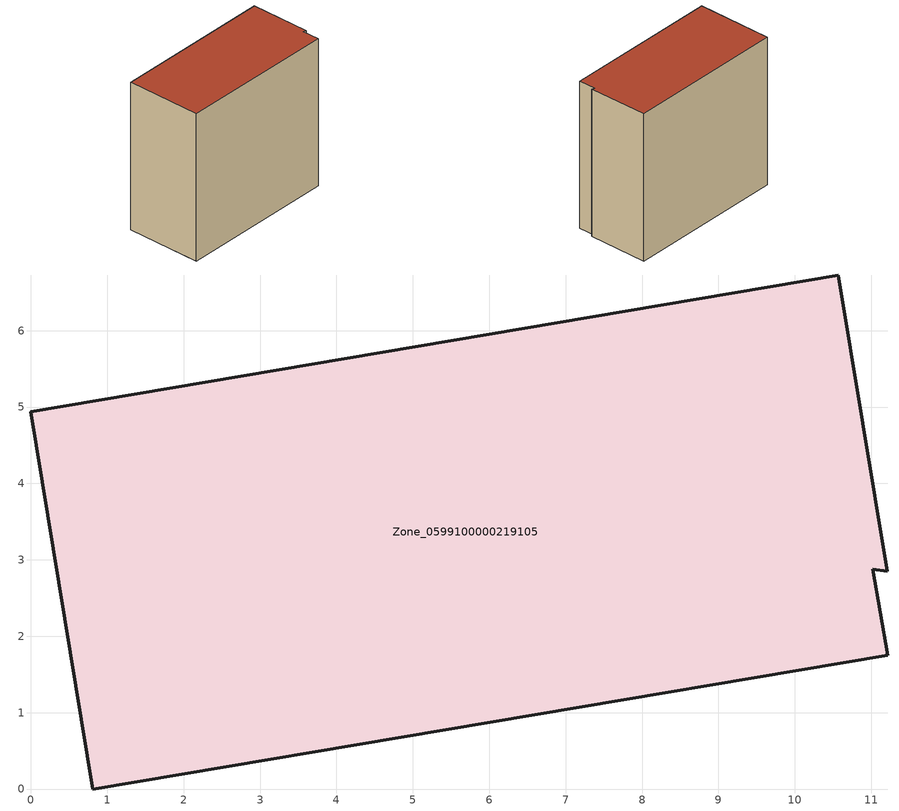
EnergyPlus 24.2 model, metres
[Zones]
Zone_0599100000219105
 floor ground (C_G): 11.21,2.85 11.02,2.88 11.21,1.75 0.81,0 0,4.94 10.57,6.73 z0
 wall outside (C_F): 0.81,0 11.21,1.75 11.02,2.88 11.21,2.85 10.57,6.73 0,4.94 0.81,0 z0:9.95
 roof outside (C_R): 11.02,2.88 11.21,2.85 10.57,6.73 0,4.94 0.81,0 11.21,1.75 z9.95
[BUILDING]
Pand.0599100000219105: North Axis=0; Terrain=City; Loads Convergence Tolerance Value=0.04; Temperature Convergence Tolerance Value=0.4; Solar Distribution=FullExterior; Maximum Number of Warmup Days=25; Minimum Number of Warmup Days=1
[Site:Location]
Rotterdam.The.Hague.AP_ZH_NLD Design_Conditions: Latitude=51.96; Longitude=4.45; Time Zone=1; Elevation=-4.5
[SITE:GROUNDTEMPERATURE:BUILDINGSURFACE]
18, 18, 18, 18, 18, 18, 18, 18, 18, 18, 18, 18
[MATERIAL] Thermal Absorptance=0.9; Solar Absorptance=0.7; Visible Absorptance=0.7
Name | Roughness | Thickness | Conductivity | Density | Specific Heat
G.TI.1946 | MediumSmooth | 0.15 | 1 | 540 | 1210
F.TI.1946 | Rough | 0.3 | 0.857143 | 1920 | 840
R.TI.1946 | MediumRough | 0.2 | 0.1 | 1500 | 1000
[CONSTRUCTION]
C_G: G.TI.1946
C_F: F.TI.1946
C_R: R.TI.1946
[ZONE]
Zone_0599100000219105: Type=1; Multiplier=1; Ceiling Height=Autocalculate; Volume=Autocalculate; Floor Area=autocalculate; Part of Total Floor Area=Yes
[ZONEINFILTRATION:DESIGNFLOWRATE]
Infil_Zone_0599100000219105: Zone or ZoneList or Space or SpaceList=Zone_0599100000219105; Schedule=AlwaysOn; Design Flow Rate Calculation Method=Flow/Area; Flow Rate per Floor Area=0.003; Constant Term Coefficient=1; Temperature Term Coefficient=0; Velocity Term Coefficient=0; Velocity Squared Term Coefficient=0
[HVACTEMPLATE:ZONE:IDEALLOADSAIRSYSTEM]
Zone_0599100000219105: Maximum Heating Supply Air Temperature=50; Minimum Cooling Supply Air Temperature=13; Maximum Heating Supply Air Humidity Ratio=0.0156; Minimum Cooling Supply Air Humidity Ratio=0.0077; Heating Limit=NoLimit; Cooling Limit=NoLimit; Dehumidification Control Type=ConstantSensibleHeatRatio; Cooling Sensible Heat Ratio=0.7; Dehumidification Setpoint=60; Humidification Control Type=None; Humidification Setpoint=30; Outdoor Air Method=None; Outdoor Air Flow Rate per Person=0.00944; Outdoor Air Flow Rate per Zone Floor Area=0; Outdoor Air Flow Rate per Zone=0; Demand Controlled Ventilation Type=None; Outdoor Air Economizer Type=NoEconomizer; Heat Recovery Type=None; Sensible Heat Recovery Effectiveness=0.7; Latent Heat Recovery Effectiveness=0.65
[ZONECONTROL:THERMOSTAT]
ThermostatControl_Zone_0599100000219105: Zone or ZoneList=Zone_0599100000219105; Control Type Schedule=DualSetpointControlType; Control 1=Thermostat_Zone_0599100000219105; Temperature Difference Between Cutout And Setpoint=0
[THERMOSTATSETPOINT:DUALSETPOINT]
Thermostat_Zone_0599100000219105: Heating Setpoint Temperature Schedule=HeatingSetpoint_Zone_0599100000219105; Cooling Setpoint Temperature Schedule=CoolingSetpoint_Zone_0599100000219105
[SCHEDULE:COMPACT]
HeatingSetpoint_Zone_0599100000219105: Through: 12/31, For: AllDays, Until: 24:00, 21
CoolingSetpoint_Zone_0599100000219105: Through: 12/31, For: AllDays, Until: 24:00, 24
DualSetpointControlType: Through: 12/31, For: AllDays, Until: 24:00, 4
AlwaysOn: Through: 12/31, For: AllDays, Until: 24:00, 1
